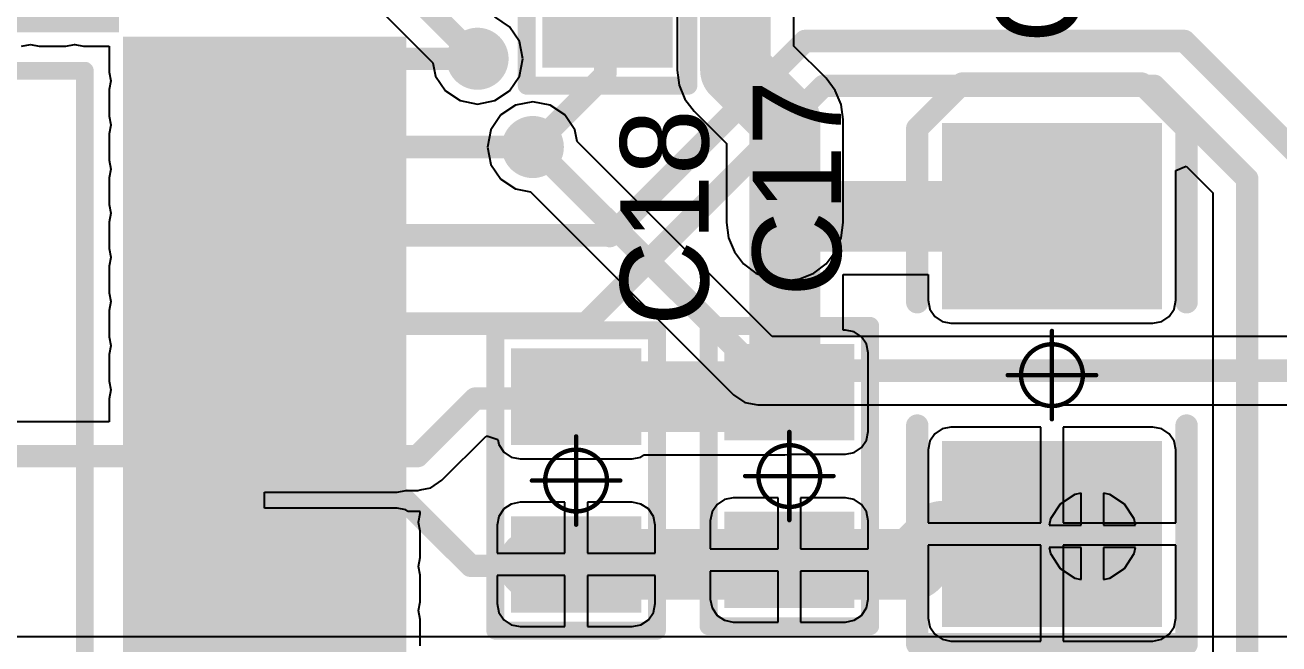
# Model space of a CAD drawing. Header units: millimetres. Extents: x 0.99 to 9.85, y 0.8 to 4.18.
# Drawn here: x 4.783 to 5.342, y 1.444 to 1.72 of the extents above; entities that cross this region are included whole.
import ezdxf

# ---------------------------------------------------------------- set-up
doc = ezdxf.new("R2010")
doc.units = ezdxf.units.MM
doc.header["$MEASUREMENT"] = 0
for name, color, linetype in [('BottomLayer', 5, 'Continuous'), ('BottomSolder', 6, 'Continuous'), ('Mechanical15', 56, 'Continuous'), ('MultiLayer', 9, 'Continuous'), ('TopLayer', 1, 'Continuous'), ('TopOverlay', 2, 'Continuous'), ('TopPaste', 8, 'Continuous'), ('TopSolder', 216, 'Continuous'), ('ViaHoleLayer', 16, 'Continuous')]:
    doc.layers.add(name, color=color, linetype=linetype)

# ---------------------------------------------------------------- blocks, each defined once
blk = doc.blocks.new('R_0805_L_16')
at = {"layer": 'Mechanical15', "const_width": 0.00197}
for points in [[(0, -0.01969), (0, 0.01969)], [(0.01969, 0), (-0.01969, 0)]]:
    blk.add_lwpolyline(points, dxfattribs=at)
at = {"layer": 'Mechanical15'}
for points, const_width in [([(-0.00049, 0.01969, 1), (0.00049, 0.01969, 1)], 0.000984), ([(0.01378, 0, 1), (-0.01378, 0, 1)], 0.00197), ([(-0.02018, 0, 1), (-0.01919, 0, 1)], 0.000984), ([(-0.01427, 0, 1), (-0.01329, 0, 1)], 0.000984), ([(0.01329, 0, 1), (0.01427, 0, 1)], 0.000984), ([(0.01919, 0, 1), (0.02018, 0, 1)], 0.000984), ([(-0.00049, -0.01969, 1), (0.00049, -0.01969, 1)], 0.000984)]:
    blk.add_lwpolyline(points, format="xyb", close=True, dxfattribs=dict(at, const_width=const_width))
at = {"layer": 'TopLayer'}
for points in [[(-0.0199, -0.025), (-0.0199, 0.025), (-0.0549, -0.025), (-0.0549, 0.025)], [(0.0549, -0.025), (0.0549, 0.025), (0.0199, -0.025), (0.0199, 0.025)]]:
    blk.add_solid(points, dxfattribs=at)
at = {"layer": 'TopOverlay', "const_width": 0.008}
for points in [[(0.06693, 0.036), (-0.06693, 0.036)], [(-0.06693, -0.036), (-0.06693, 0.036)], [(0.06693, -0.036), (0.06693, 0.036)], [(0.06693, -0.036), (-0.06693, -0.036)]]:
    blk.add_lwpolyline(points, dxfattribs=at)
at = {"layer": 'TopOverlay', "const_width": 0.004}
for points in [[(-0.06893, 0.036, 1), (-0.06493, 0.036, 1)], [(-0.06893, 0.036, 1), (-0.06493, 0.036, 1)], [(0.06493, 0.036, 1), (0.06893, 0.036, 1)], [(0.06493, 0.036, 1), (0.06893, 0.036, 1)], [(-0.06893, -0.036, 1), (-0.06493, -0.036, 1)], [(-0.06893, -0.036, 1), (-0.06493, -0.036, 1)], [(0.06493, -0.036, 1), (0.06893, -0.036, 1)], [(0.06493, -0.036, 1), (0.06893, -0.036, 1)]]:
    blk.add_lwpolyline(points, format="xyb", close=True, dxfattribs=at)
at = {"layer": 'TopPaste'}
for points in [[(-0.0199, -0.025), (-0.0199, 0.025), (-0.0549, -0.025), (-0.0549, 0.025)], [(0.0549, -0.025), (0.0549, 0.025), (0.0199, -0.025), (0.0199, 0.025)]]:
    blk.add_solid(points, dxfattribs=at)
at = {"layer": 'TopSolder'}
for points in [[(-0.0159, -0.029), (-0.0159, 0.029), (-0.0589, -0.029), (-0.0589, 0.029)], [(0.0589, -0.029), (0.0589, 0.029), (0.0159, -0.029), (0.0159, 0.029)]]:
    blk.add_solid(points, dxfattribs=at)
blk = doc.blocks.new('R_0805_L_17')
at = {"layer": 'Mechanical15', "const_width": 0.00197}
for points in [[(0, -0.01969), (0, 0.01969)], [(0.01969, 0), (-0.01969, 0)]]:
    blk.add_lwpolyline(points, dxfattribs=at)
at = {"layer": 'Mechanical15'}
for points, const_width in [([(-0.00049, 0.01969, 1), (0.00049, 0.01969, 1)], 0.000984), ([(0.01378, 0, 1), (-0.01378, 0, 1)], 0.00197), ([(-0.02018, 0, 1), (-0.01919, 0, 1)], 0.000984), ([(-0.01427, 0, 1), (-0.01329, 0, 1)], 0.000984), ([(0.01329, 0, 1), (0.01427, 0, 1)], 0.000984), ([(0.01919, 0, 1), (0.02018, 0, 1)], 0.000984), ([(-0.00049, -0.01969, 1), (0.00049, -0.01969, 1)], 0.000984)]:
    blk.add_lwpolyline(points, format="xyb", close=True, dxfattribs=dict(at, const_width=const_width))
at = {"layer": 'TopLayer'}
for points in [[(-0.0199, -0.025), (-0.0199, 0.025), (-0.0549, -0.025), (-0.0549, 0.025)], [(0.0549, -0.025), (0.0549, 0.025), (0.0199, -0.025), (0.0199, 0.025)]]:
    blk.add_solid(points, dxfattribs=at)
at = {"layer": 'TopOverlay', "const_width": 0.008}
for points in [[(0.06693, 0.036), (-0.06693, 0.036)], [(-0.06693, -0.036), (-0.06693, 0.036)], [(0.06693, -0.036), (0.06693, 0.036)], [(0.06693, -0.036), (-0.06693, -0.036)]]:
    blk.add_lwpolyline(points, dxfattribs=at)
at = {"layer": 'TopOverlay', "const_width": 0.004}
for points in [[(-0.06893, 0.036, 1), (-0.06493, 0.036, 1)], [(-0.06893, 0.036, 1), (-0.06493, 0.036, 1)], [(0.06493, 0.036, 1), (0.06893, 0.036, 1)], [(0.06493, 0.036, 1), (0.06893, 0.036, 1)], [(-0.06893, -0.036, 1), (-0.06493, -0.036, 1)], [(-0.06893, -0.036, 1), (-0.06493, -0.036, 1)], [(0.06493, -0.036, 1), (0.06893, -0.036, 1)], [(0.06493, -0.036, 1), (0.06893, -0.036, 1)]]:
    blk.add_lwpolyline(points, format="xyb", close=True, dxfattribs=at)
at = {"layer": 'TopPaste'}
for points in [[(-0.0199, -0.025), (-0.0199, 0.025), (-0.0549, -0.025), (-0.0549, 0.025)], [(0.0549, -0.025), (0.0549, 0.025), (0.0199, -0.025), (0.0199, 0.025)]]:
    blk.add_solid(points, dxfattribs=at)
at = {"layer": 'TopSolder'}
for points in [[(-0.0159, -0.029), (-0.0159, 0.029), (-0.0589, -0.029), (-0.0589, 0.029)], [(0.0589, -0.029), (0.0589, 0.029), (0.0159, -0.029), (0.0159, 0.029)]]:
    blk.add_solid(points, dxfattribs=at)
blk = doc.blocks.new('CD_B_3528__18')
at = {"layer": 'Mechanical15', "const_width": 0.00197}
for points in [[(0, -0.01969), (0, 0.01969)], [(0.01969, 0), (-0.01969, 0)]]:
    blk.add_lwpolyline(points, dxfattribs=at)
at = {"layer": 'Mechanical15'}
for points, const_width in [([(-0.00049, 0.01969, 1), (0.00049, 0.01969, 1)], 0.000984), ([(0.01378, 0, 1), (-0.01378, 0, 1)], 0.00197), ([(-0.02018, 0, 1), (-0.01919, 0, 1)], 0.000984), ([(-0.01427, 0, 1), (-0.01329, 0, 1)], 0.000984), ([(0.01329, 0, 1), (0.01427, 0, 1)], 0.000984), ([(0.01919, 0, 1), (0.02018, 0, 1)], 0.000984), ([(-0.00049, -0.01969, 1), (0.00049, -0.01969, 1)], 0.000984)]:
    blk.add_lwpolyline(points, format="xyb", close=True, dxfattribs=dict(at, const_width=const_width))
at = {"layer": 'TopLayer'}
for points in [[(-0.03337, 0.04499), (-0.10837, 0.04499), (-0.03337, -0.04501), (-0.10837, -0.04501)], [(0.10836, 0.04499), (0.03336, 0.04499), (0.10836, -0.04501), (0.03336, -0.04501)]]:
    blk.add_solid(points, dxfattribs=at)
at = {"layer": 'TopOverlay', "const_width": 0.01}
for points in [[(-0.13, 0.04), (-0.11, 0.06)], [(-0.03251, 0.06), (-0.11, 0.06)], [(0.12, 0.06), (0.02249, 0.06)], [(0.12, -0.06), (0.12, 0.06)], [(-0.13, -0.04), (-0.13, 0.04)], [(-0.11, -0.06), (-0.13, -0.04)], [(-0.03251, -0.06), (-0.11, -0.06)], [(0.12, -0.06), (0.02249, -0.06)]]:
    blk.add_lwpolyline(points, dxfattribs=at)
at = {"layer": 'TopOverlay', "const_width": 0.005}
for points in [[(-0.1125, 0.06, 1), (-0.1075, 0.06, 1)], [(-0.1125, 0.06, 1), (-0.1075, 0.06, 1)], [(-0.03501, 0.06, 1), (-0.03001, 0.06, 1)], [(0.01999, 0.06, 1), (0.02499, 0.06, 1)], [(0.1175, 0.06, 1), (0.1225, 0.06, 1)], [(0.1175, 0.06, 1), (0.1225, 0.06, 1)], [(-0.1325, 0.04, 1), (-0.1275, 0.04, 1)], [(-0.1325, 0.04, 1), (-0.1275, 0.04, 1)], [(-0.1325, -0.04, 1), (-0.1275, -0.04, 1)], [(-0.1325, -0.04, 1), (-0.1275, -0.04, 1)], [(-0.1125, -0.06, 1), (-0.1075, -0.06, 1)], [(-0.1125, -0.06, 1), (-0.1075, -0.06, 1)], [(-0.03501, -0.06, 1), (-0.03001, -0.06, 1)], [(0.01999, -0.06, 1), (0.02499, -0.06, 1)], [(0.1175, -0.06, 1), (0.1225, -0.06, 1)], [(0.1175, -0.06, 1), (0.1225, -0.06, 1)]]:
    blk.add_lwpolyline(points, format="xyb", close=True, dxfattribs=at)
at = {"layer": 'TopPaste'}
for points in [[(-0.03337, 0.04499), (-0.10837, 0.04499), (-0.03337, -0.04501), (-0.10837, -0.04501)], [(0.10836, 0.04499), (0.03336, 0.04499), (0.10836, -0.04501), (0.03336, -0.04501)]]:
    blk.add_solid(points, dxfattribs=at)
at = {"layer": 'TopSolder'}
for points in [[(-0.02937, 0.04899), (-0.11237, 0.04899), (-0.02937, -0.04901), (-0.11237, -0.04901)], [(0.11236, 0.04899), (0.02936, 0.04899), (0.11236, -0.04901), (0.02936, -0.04901)]]:
    blk.add_solid(points, dxfattribs=at)
blk = doc.blocks.new('R_0805_L_59')
at = {"layer": 'Mechanical15', "const_width": 0.00197}
for points in [[(0, 0.01969), (0, -0.01969)], [(-0.01969, 0), (0.01969, 0)]]:
    blk.add_lwpolyline(points, dxfattribs=at)
at = {"layer": 'Mechanical15'}
for points, const_width in [([(-0.00049, 0.01969, 1), (0.00049, 0.01969, 1)], 0.000984), ([(0.01378, 0, 1), (-0.01378, 0, 1)], 0.00197), ([(-0.02018, 0, 1), (-0.01919, 0, 1)], 0.000984), ([(-0.01427, 0, 1), (-0.01329, 0, 1)], 0.000984), ([(0.01329, 0, 1), (0.01427, 0, 1)], 0.000984), ([(0.01919, 0, 1), (0.02018, 0, 1)], 0.000984), ([(-0.00049, -0.01969, 1), (0.00049, -0.01969, 1)], 0.000984)]:
    blk.add_lwpolyline(points, format="xyb", close=True, dxfattribs=dict(at, const_width=const_width))
at = {"layer": 'TopLayer'}
for points in [[(-0.0199, -0.025), (-0.0199, 0.025), (-0.0549, -0.025), (-0.0549, 0.025)], [(0.0549, -0.025), (0.0549, 0.025), (0.0199, -0.025), (0.0199, 0.025)]]:
    blk.add_solid(points, dxfattribs=at)
at = {"layer": 'TopOverlay', "const_width": 0.008}
for points in [[(-0.06693, 0.036), (0.06693, 0.036)], [(-0.06693, 0.036), (-0.06693, -0.036)], [(0.06693, 0.036), (0.06693, -0.036)], [(-0.06693, -0.036), (0.06693, -0.036)]]:
    blk.add_lwpolyline(points, dxfattribs=at)
at = {"layer": 'TopOverlay', "const_width": 0.004}
for points in [[(-0.06893, 0.036, 1), (-0.06493, 0.036, 1)], [(-0.06893, 0.036, 1), (-0.06493, 0.036, 1)], [(0.06493, 0.036, 1), (0.06893, 0.036, 1)], [(0.06493, 0.036, 1), (0.06893, 0.036, 1)], [(-0.06893, -0.036, 1), (-0.06493, -0.036, 1)], [(-0.06893, -0.036, 1), (-0.06493, -0.036, 1)], [(0.06493, -0.036, 1), (0.06893, -0.036, 1)], [(0.06493, -0.036, 1), (0.06893, -0.036, 1)]]:
    blk.add_lwpolyline(points, format="xyb", close=True, dxfattribs=at)
at = {"layer": 'TopPaste'}
for points in [[(-0.0199, -0.025), (-0.0199, 0.025), (-0.0549, -0.025), (-0.0549, 0.025)], [(0.0549, -0.025), (0.0549, 0.025), (0.0199, -0.025), (0.0199, 0.025)]]:
    blk.add_solid(points, dxfattribs=at)
at = {"layer": 'TopSolder'}
for points in [[(-0.0159, -0.029), (-0.0159, 0.029), (-0.0589, -0.029), (-0.0589, 0.029)], [(0.0589, -0.029), (0.0589, 0.029), (0.0159, -0.029), (0.0159, 0.029)]]:
    blk.add_solid(points, dxfattribs=at)
blk = doc.blocks.new('64_LQFP_10_____________67')
at = {"layer": 'TopLayer'}
for points in [[(0.50394, -0.00591), (0.50394, 0.00591), (0.38583, -0.00591), (0.38583, 0.00591)], [(0.50394, -0.02559), (0.50394, -0.01378), (0.38583, -0.02559), (0.38583, -0.01378)], [(0.50394, -0.04528), (0.50394, -0.03346), (0.38583, -0.04528), (0.38583, -0.03346)], [(0.50394, -0.06496), (0.50394, -0.05315), (0.38583, -0.06496), (0.38583, -0.05315)], [(0.50394, -0.08465), (0.50394, -0.07283), (0.38583, -0.08465), (0.38583, -0.07283)], [(0.50394, -0.10433), (0.50394, -0.09252), (0.38583, -0.10433), (0.38583, -0.09252)], [(0.50394, -0.12402), (0.50394, -0.1122), (0.38583, -0.12402), (0.38583, -0.1122)], [(0.50394, -0.1437), (0.50394, -0.13189), (0.38583, -0.1437), (0.38583, -0.13189)], [(0.50394, -0.16339), (0.50394, -0.15157), (0.38583, -0.16339), (0.38583, -0.15157)], [(0.50394, -0.18307), (0.50394, -0.17126), (0.38583, -0.18307), (0.38583, -0.17126)], [(0.50394, -0.20276), (0.50394, -0.19094), (0.38583, -0.20276), (0.38583, -0.19094)], [(0.50394, -0.22244), (0.50394, -0.21063), (0.38583, -0.22244), (0.38583, -0.21063)], [(0.50394, -0.24213), (0.50394, -0.23031), (0.38583, -0.24213), (0.38583, -0.23031)], [(0.50394, -0.26181), (0.50394, -0.25), (0.38583, -0.26181), (0.38583, -0.25)]]:
    blk.add_solid(points, dxfattribs=at)
at = {"layer": 'TopOverlay', "const_width": 0.00787}
for points in [[(0.08012, -0.00532), (0.36476, -0.00532)], [(0.36476, -0.28996), (0.36476, -0.00532)]]:
    blk.add_lwpolyline(points, dxfattribs=at)
at = {"layer": 'TopOverlay', "const_width": 0.00394}
blk.add_lwpolyline([(0.36279, -0.00532, 1), (0.36673, -0.00532, 1)], format="xyb", close=True, dxfattribs=at)
blk.add_lwpolyline([(0.36279, -0.00532, 1), (0.36673, -0.00532, 1)], format="xyb", close=True, dxfattribs=at)
at = {"layer": 'TopPaste'}
for points in [[(0.50394, -0.00591), (0.50394, 0.00591), (0.38583, -0.00591), (0.38583, 0.00591)], [(0.50394, -0.02559), (0.50394, -0.01378), (0.38583, -0.02559), (0.38583, -0.01378)], [(0.50394, -0.04528), (0.50394, -0.03346), (0.38583, -0.04528), (0.38583, -0.03346)], [(0.50394, -0.06496), (0.50394, -0.05315), (0.38583, -0.06496), (0.38583, -0.05315)], [(0.50394, -0.08465), (0.50394, -0.07283), (0.38583, -0.08465), (0.38583, -0.07283)], [(0.50394, -0.10433), (0.50394, -0.09252), (0.38583, -0.10433), (0.38583, -0.09252)], [(0.50394, -0.12402), (0.50394, -0.1122), (0.38583, -0.12402), (0.38583, -0.1122)], [(0.50394, -0.1437), (0.50394, -0.13189), (0.38583, -0.1437), (0.38583, -0.13189)], [(0.50394, -0.16339), (0.50394, -0.15157), (0.38583, -0.16339), (0.38583, -0.15157)], [(0.50394, -0.18307), (0.50394, -0.17126), (0.38583, -0.18307), (0.38583, -0.17126)], [(0.50394, -0.20276), (0.50394, -0.19094), (0.38583, -0.20276), (0.38583, -0.19094)], [(0.50394, -0.22244), (0.50394, -0.21063), (0.38583, -0.22244), (0.38583, -0.21063)], [(0.50394, -0.24213), (0.50394, -0.23031), (0.38583, -0.24213), (0.38583, -0.23031)], [(0.50394, -0.26181), (0.50394, -0.25), (0.38583, -0.26181), (0.38583, -0.25)]]:
    blk.add_solid(points, dxfattribs=at)
at = {"layer": 'TopSolder'}
for points in [[(0.3208, 0.01175), (0.34061, 0.01175), (0.3208, 0.13786), (0.34061, 0.13786)], [(0.34049, 0.01175), (0.3603, 0.01175), (0.34049, 0.13786), (0.3603, 0.13786)], [(0.36017, 0.01175), (0.37998, 0.01175), (0.36017, 0.13786), (0.37998, 0.13786)], [(0.50794, -0.00991), (0.50794, 0.00991), (0.38183, -0.00991), (0.38183, 0.00991)], [(0.50794, -0.02959), (0.50794, -0.00978), (0.38183, -0.02959), (0.38183, -0.00978)], [(0.50794, -0.04928), (0.50794, -0.02946), (0.38183, -0.04928), (0.38183, -0.02946)], [(0.50794, -0.06896), (0.50794, -0.04915), (0.38183, -0.06896), (0.38183, -0.04915)], [(0.50794, -0.08865), (0.50794, -0.06883), (0.38183, -0.08865), (0.38183, -0.06883)], [(0.50794, -0.10833), (0.50794, -0.08852), (0.38183, -0.10833), (0.38183, -0.08852)], [(0.50794, -0.12802), (0.50794, -0.1082), (0.38183, -0.12802), (0.38183, -0.1082)], [(0.50794, -0.1477), (0.50794, -0.12789), (0.38183, -0.1477), (0.38183, -0.12789)], [(0.50794, -0.16739), (0.50794, -0.14757), (0.38183, -0.16739), (0.38183, -0.14757)], [(0.50794, -0.18707), (0.50794, -0.16726), (0.38183, -0.18707), (0.38183, -0.16726)], [(0.50794, -0.20676), (0.50794, -0.18694), (0.38183, -0.20676), (0.38183, -0.18694)], [(0.50794, -0.22644), (0.50794, -0.20663), (0.38183, -0.22644), (0.38183, -0.20663)], [(0.50794, -0.24613), (0.50794, -0.22631), (0.38183, -0.24613), (0.38183, -0.22631)], [(0.50794, -0.26581), (0.50794, -0.246), (0.38183, -0.26581), (0.38183, -0.246)]]:
    blk.add_solid(points, dxfattribs=at)

msp = doc.modelspace()

# ---------------------------------------------------------------- linework, layer by layer
at = {"layer": 'BottomLayer'}
for p, q in [((5.07403, 1.796), (5.07403, 1.7)), ((5.12597, 1.71076), (5.12597, 1.796)), ((4.90882, 1.75971), (4.96519, 1.70333)), ((4.99938, 1.71938), (4.99282, 1.72377)), ((5.00377, 1.71282), (4.99938, 1.71938)), ((5.00531, 1.70508), (5.00377, 1.71282)), ((5.14036, 1.69636), (5.12597, 1.71076)), ((5.00377, 1.69734), (5.00531, 1.70508)), ((4.96519, 1.70333), (4.96639, 1.69734)), ((5.07403, 1.7), (5.07491, 1.69328)), ((4.96639, 1.69734), (4.97077, 1.69077)), ((4.99938, 1.69077), (5.00377, 1.69734)), ((5.07491, 1.69328), (5.07751, 1.68701)), ((5.14449, 1.69099), (5.14036, 1.69636)), ((4.97077, 1.69077), (4.97734, 1.68639)), ((4.99282, 1.68639), (4.99938, 1.69077)), ((5.14709, 1.68472), (5.14449, 1.69099)), ((4.97734, 1.68639), (4.98508, 1.68485)), ((4.98508, 1.68485), (4.99282, 1.68639)), ((5.00197, 1.6844), (4.9954, 1.68001)), ((5.00971, 1.68594), (5.00197, 1.6844)), ((5.01745, 1.6844), (5.00971, 1.68594)), ((5.02401, 1.68001), (5.01745, 1.6844)), ((5.07751, 1.68701), (5.08164, 1.68164)), ((5.08164, 1.68164), (5.09603, 1.66724)), ((5.14797, 1.678), (5.14709, 1.68472)), ((4.9954, 1.68001), (4.99102, 1.67345)), ((5.0284, 1.67345), (5.02401, 1.68001)), ((5.14797, 1.632), (5.14797, 1.678)), ((4.99102, 1.67345), (4.98948, 1.66571)), ((5.02945, 1.66818), (5.0284, 1.67345)), ((4.98948, 1.66571), (4.99102, 1.65797)), ((5.11634, 1.58129), (5.02945, 1.66818)), ((5.09603, 1.66724), (5.09603, 1.632)), ((4.99102, 1.65797), (4.9954, 1.6514)), ((4.9954, 1.6514), (5.00197, 1.64702)), ((5.00197, 1.64702), (5.00869, 1.64568)), ((5.00869, 1.64568), (5.09919, 1.55519)), ((5.09603, 1.632), (5.09691, 1.62528)), ((5.14709, 1.62528), (5.14797, 1.632)), ((5.09691, 1.62528), (5.09951, 1.61901)), ((5.14449, 1.61901), (5.14709, 1.62528)), ((5.09951, 1.61901), (5.10364, 1.61364)), ((5.14036, 1.61364), (5.14449, 1.61901)), ((5.10364, 1.61364), (5.10901, 1.60951)), ((5.10901, 1.60951), (5.11528, 1.60691)), ((5.12872, 1.60691), (5.13499, 1.60951)), ((5.13499, 1.60951), (5.14036, 1.61364)), ((5.11528, 1.60691), (5.122, 1.60603)), ((5.122, 1.60603), (5.12872, 1.60691)), ((6.16417, 1.58129), (5.11634, 1.58129)), ((5.09919, 1.55519), (5.10415, 1.55187)), ((5.10415, 1.55187), (5.11, 1.55071)), ((5.11, 1.55071), (6.16417, 1.55071)), ((5.25125, 1.51083), (5.24469, 1.50645)), ((5.25399, 1.51138), (5.25125, 1.51083)), ((5.25399, 1.49714), (5.25399, 1.51138)), ((5.26674, 1.51083), (5.26399, 1.51138)), ((5.26399, 1.51138), (5.26399, 1.49714)), ((5.2733, 1.50645), (5.26674, 1.51083)), ((5.24469, 1.50645), (5.2403, 1.49988)), ((5.27768, 1.49988), (5.2733, 1.50645)), ((5.2403, 1.49988), (5.23976, 1.49714)), ((5.27823, 1.49714), (5.27768, 1.49988)), ((5.23976, 1.49714), (5.25399, 1.49714)), ((5.26399, 1.49714), (5.27823, 1.49714)), ((5.25399, 1.48714), (5.23976, 1.48714)), ((5.23976, 1.48714), (5.2403, 1.4844)), ((5.25399, 1.4729), (5.25399, 1.48714)), ((5.27823, 1.48714), (5.26399, 1.48714)), ((5.26399, 1.48714), (5.26399, 1.4729)), ((5.27768, 1.4844), (5.27823, 1.48714)), ((5.2403, 1.4844), (5.24469, 1.47783)), ((5.2733, 1.47783), (5.27768, 1.4844)), ((5.24469, 1.47783), (5.25125, 1.47345)), ((5.26674, 1.47345), (5.2733, 1.47783)), ((5.25125, 1.47345), (5.25399, 1.4729)), ((5.26399, 1.4729), (5.26674, 1.47345)), ((5.37417, 1.44729), (4.69933, 1.44729))]:
    msp.add_line(p, q, dxfattribs=at)
for points, const_width in [([(5.1, 1.7), (5.1, 1.796)], 0.0315), ([(4.91516, 1.775), (4.98508, 1.70508)], 0.01), ([(5.1, 1.7), (5.122, 1.678)], 0.0315), ([(5.122, 1.632), (5.122, 1.678)], 0.0315), ([(5.00971, 1.66571), (5.01029, 1.66571)], 0.01), ([(5.01029, 1.66571), (5.11, 1.566)], 0.01), ([(5.119, 1.632), (5.122, 1.632)], 0.01), ([(5.11, 1.566), (6.177, 1.566)], 0.01)]:
    msp.add_lwpolyline(points, dxfattribs=dict(at, const_width=const_width))
for points, const_width in [([(5.09213, 1.7, 1), (5.10787, 1.7, 1)], 0.01575), ([(5.09213, 1.7, 1), (5.10787, 1.7, 1)], 0.01575), ([(4.98016, 1.70508, 1), (4.99, 1.70508, 1)], 0.00984), ([(4.98258, 1.70508, 1), (4.98758, 1.70508, 1)], 0.005), ([(5.11413, 1.678, 1), (5.12987, 1.678, 1)], 0.01575), ([(5.11413, 1.678, 1), (5.12987, 1.678, 1)], 0.01575), ([(5.00479, 1.66571, 1), (5.01463, 1.66571, 1)], 0.00984), ([(5.00721, 1.66571, 1), (5.01221, 1.66571, 1)], 0.005), ([(5.00779, 1.66571, 1), (5.01279, 1.66571, 1)], 0.005), ([(5.00779, 1.66571, 1), (5.01279, 1.66571, 1)], 0.005), ([(5.11413, 1.632, 1), (5.12987, 1.632, 1)], 0.01575), ([(5.11708, 1.632, 1), (5.12692, 1.632, 1)], 0.00984), ([(5.1165, 1.632, 1), (5.1215, 1.632, 1)], 0.005), ([(5.1195, 1.632, 1), (5.1245, 1.632, 1)], 0.005), ([(5.1075, 1.566, 1), (5.1125, 1.566, 1)], 0.005), ([(5.1075, 1.566, 1), (5.1125, 1.566, 1)], 0.005), ([(5.25407, 1.49214, 1), (5.26391, 1.49214, 1)], 0.00984)]:
    msp.add_lwpolyline(points, format="xyb", close=True, dxfattribs=dict(at, const_width=const_width))
at = {"layer": 'BottomSolder', "const_width": 0.01384}
for points in [[(4.97816, 1.70508, 1), (4.992, 1.70508, 1)], [(5.00279, 1.66571, 1), (5.01663, 1.66571, 1)], [(5.11508, 1.632, 1), (5.12892, 1.632, 1)], [(5.25207, 1.49214, 1), (5.26591, 1.49214, 1)]]:
    msp.add_lwpolyline(points, format="xyb", close=True, dxfattribs=at)
at = {"layer": 'MultiLayer', "const_width": 0.00984}
for points in [[(4.98016, 1.70508, 1), (4.99, 1.70508, 1)], [(5.00479, 1.66571, 1), (5.01463, 1.66571, 1)], [(5.11708, 1.632, 1), (5.12692, 1.632, 1)], [(5.25407, 1.49214, 1), (5.26391, 1.49214, 1)]]:
    msp.add_lwpolyline(points, format="xyb", close=True, dxfattribs=at)
at = {"layer": 'TopLayer'}
for p, q in [((4.78196, 1.71063), (4.78586, 1.71141)), ((4.78586, 1.71141), (4.7859, 1.71143)), ((4.7859, 1.71143), (4.78593, 1.71141)), ((4.78593, 1.71141), (4.78983, 1.71063)), ((4.78983, 1.71063), (4.80165, 1.71063)), ((4.80165, 1.71063), (4.80555, 1.71141)), ((4.80555, 1.71141), (4.80558, 1.71143)), ((4.80558, 1.71143), (4.80562, 1.71141)), ((4.80562, 1.71141), (4.80952, 1.71063)), ((4.80952, 1.71063), (4.82098, 1.71063)), ((4.82098, 1.71063), (4.82098, 1.69917)), ((4.82098, 1.69917), (4.82175, 1.69527)), ((4.82175, 1.6952), (4.82098, 1.6913)), ((4.82175, 1.69527), (4.82178, 1.69524)), ((4.82178, 1.69524), (4.82175, 1.6952)), ((4.82098, 1.6913), (4.82098, 1.67949)), ((4.82098, 1.67949), (4.82175, 1.67559)), ((4.82175, 1.67552), (4.82098, 1.67161)), ((4.82098, 1.67161), (4.82098, 1.6598)), ((4.82175, 1.67559), (4.82178, 1.67555)), ((4.82178, 1.67555), (4.82175, 1.67552)), ((4.82098, 1.6598), (4.82175, 1.6559)), ((4.82175, 1.65583), (4.82098, 1.65193)), ((4.82175, 1.6559), (4.82178, 1.65587)), ((4.82178, 1.65587), (4.82175, 1.65583)), ((5.29619, 1.65523), (5.30081, 1.65714)), ((5.29619, 1.59737), (5.29619, 1.65523)), ((5.30081, 1.65714), (5.31271, 1.64524)), ((4.82098, 1.65193), (4.82098, 1.64012)), ((5.31271, 1.64524), (5.31271, 1.43833)), ((4.82098, 1.64012), (4.82175, 1.63622)), ((4.82175, 1.63615), (4.82098, 1.63224)), ((4.82098, 1.63224), (4.82098, 1.62043)), ((4.82175, 1.63622), (4.82178, 1.63618)), ((4.82178, 1.63618), (4.82175, 1.63615)), ((4.82098, 1.62043), (4.82175, 1.61653)), ((4.82175, 1.61646), (4.82098, 1.61256)), ((4.82175, 1.61653), (4.82178, 1.6165)), ((4.82178, 1.6165), (4.82175, 1.61646)), ((4.82098, 1.61256), (4.82098, 1.60075)), ((5.14797, 1.5841), (5.14797, 1.6089)), ((5.14797, 1.6089), (5.1858, 1.6089)), ((5.1858, 1.6089), (5.1858, 1.59737)), ((4.82098, 1.60075), (4.82175, 1.59685)), ((4.82175, 1.59678), (4.82098, 1.59287)), ((4.82098, 1.59287), (4.82098, 1.58106)), ((4.82175, 1.59685), (4.82178, 1.59681)), ((4.82178, 1.59681), (4.82175, 1.59678)), ((5.1858, 1.59737), (5.18657, 1.59347)), ((5.18657, 1.59347), (5.18878, 1.59016)), ((5.2932, 1.59016), (5.29541, 1.59347)), ((5.29541, 1.59347), (5.29619, 1.59737)), ((5.18878, 1.59016), (5.19209, 1.58795)), ((5.19209, 1.58795), (5.19599, 1.58718)), ((5.19599, 1.58718), (5.28599, 1.58718)), ((5.28599, 1.58718), (5.2899, 1.58795)), ((5.2899, 1.58795), (5.2932, 1.59016)), ((4.82098, 1.58106), (4.82175, 1.57716)), ((5.149, 1.5841), (5.14797, 1.5841)), ((5.1529, 1.58332), (5.149, 1.5841)), ((5.15621, 1.58111), (5.1529, 1.58332)), ((5.15842, 1.57781), (5.15621, 1.58111)), ((4.82175, 1.57709), (4.82098, 1.57319)), ((4.82175, 1.57716), (4.82178, 1.57713)), ((4.82178, 1.57713), (4.82175, 1.57709)), ((5.15919, 1.5739), (5.15842, 1.57781)), ((4.82098, 1.57319), (4.82098, 1.56138)), ((5.15919, 1.5389), (5.15919, 1.5739)), ((4.82098, 1.56138), (4.82175, 1.55748)), ((4.82175, 1.55741), (4.82098, 1.5535)), ((4.82098, 1.5535), (4.82098, 1.54321)), ((4.82175, 1.55748), (4.82178, 1.55744)), ((4.82178, 1.55744), (4.82175, 1.55741)), ((4.82098, 1.54321), (4.64842, 1.54321)), ((4.96923, 1.5171), (4.98887, 1.53674)), ((4.98887, 1.53674), (4.9897, 1.53677)), ((4.9897, 1.53677), (4.99413, 1.53525)), ((5.15842, 1.535), (5.15919, 1.5389)), ((5.18878, 1.53785), (5.18657, 1.53454)), ((5.19209, 1.54006), (5.18878, 1.53785)), ((5.19599, 1.54084), (5.19209, 1.54006)), ((5.23599, 1.54084), (5.19599, 1.54084)), ((5.23599, 1.49814), (5.23599, 1.54084)), ((5.28599, 1.54084), (5.24599, 1.54084)), ((5.24599, 1.54084), (5.24599, 1.49814)), ((5.2899, 1.54006), (5.28599, 1.54084)), ((5.2932, 1.53785), (5.2899, 1.54006)), ((5.29541, 1.53454), (5.2932, 1.53785)), ((4.99413, 1.53525), (4.99458, 1.533)), ((4.99458, 1.533), (4.99679, 1.5297)), ((5.1529, 1.52948), (5.15621, 1.5317)), ((5.15621, 1.5317), (5.15842, 1.535)), ((5.18657, 1.53454), (5.1858, 1.53064)), ((5.29619, 1.53064), (5.29541, 1.53454)), ((4.99679, 1.5297), (5.00009, 1.52748)), ((5.00009, 1.52748), (5.004, 1.52671)), ((5.004, 1.52671), (5.054, 1.52671)), ((5.054, 1.52671), (5.0579, 1.52748)), ((5.0579, 1.52748), (5.05932, 1.52843)), ((5.05932, 1.52843), (5.122, 1.52843)), ((5.122, 1.52843), (5.12408, 1.52871)), ((5.12408, 1.52871), (5.149, 1.52871)), ((5.149, 1.52871), (5.1529, 1.52948)), ((5.1858, 1.53064), (5.1858, 1.49814)), ((5.29619, 1.49814), (5.29619, 1.53064)), ((4.96427, 1.51378), (4.96923, 1.5171)), ((4.89023, 1.50465), (4.89023, 1.51181)), ((4.89023, 1.51181), (4.94928, 1.51181)), ((4.94928, 1.51181), (4.95319, 1.51259)), ((4.95319, 1.51259), (4.95323, 1.51262)), ((4.95323, 1.51262), (4.95842, 1.51262)), ((4.95842, 1.51262), (4.95948, 1.51283)), ((4.95948, 1.51283), (4.96427, 1.51378)), ((4.95948, 1.51283), (4.95948, 1.51283)), ((5.09509, 1.50852), (5.09179, 1.50631)), ((5.099, 1.5093), (5.09509, 1.50852)), ((5.119, 1.5093), (5.099, 1.5093)), ((5.119, 1.4866), (5.119, 1.5093)), ((5.149, 1.5093), (5.129, 1.5093)), ((5.129, 1.5093), (5.129, 1.4866)), ((5.1529, 1.50852), (5.149, 1.5093)), ((5.15621, 1.50631), (5.1529, 1.50852)), ((4.94928, 1.50465), (4.89023, 1.50465)), ((4.95319, 1.50387), (4.94928, 1.50465)), ((4.95415, 1.50323), (4.95319, 1.50387)), ((4.95948, 1.50323), (4.95415, 1.50323)), ((4.95948, 1.50232), (4.95948, 1.50323)), ((4.99679, 1.50431), (4.99458, 1.501)), ((5.00009, 1.50652), (4.99679, 1.50431)), ((5.004, 1.5073), (5.00009, 1.50652)), ((5.024, 1.5073), (5.004, 1.5073)), ((5.024, 1.4846), (5.024, 1.5073)), ((5.054, 1.5073), (5.034, 1.5073)), ((5.034, 1.5073), (5.034, 1.4846)), ((5.0579, 1.50652), (5.054, 1.5073)), ((5.06121, 1.50431), (5.0579, 1.50652)), ((5.06342, 1.501), (5.06121, 1.50431)), ((5.08958, 1.503), (5.0888, 1.4991)), ((5.09179, 1.50631), (5.08958, 1.503)), ((5.15842, 1.503), (5.15621, 1.50631)), ((5.15919, 1.4991), (5.15842, 1.503)), ((4.95868, 1.49839), (4.9587, 1.49842)), ((4.9587, 1.49835), (4.95868, 1.49839)), ((4.9587, 1.49842), (4.95948, 1.50232)), ((4.95948, 1.49445), (4.9587, 1.49835)), ((4.99458, 1.501), (4.9938, 1.4971)), ((5.06419, 1.4971), (5.06342, 1.501)), ((5.0888, 1.4991), (5.0888, 1.4866)), ((5.15919, 1.4866), (5.15919, 1.4991)), ((5.1858, 1.49814), (5.23599, 1.49814)), ((5.24599, 1.49814), (5.29619, 1.49814)), ((4.95948, 1.48264), (4.95948, 1.49445)), ((4.9938, 1.4971), (4.9938, 1.4846)), ((5.06419, 1.4846), (5.06419, 1.4971)), ((5.0888, 1.4866), (5.119, 1.4866)), ((5.129, 1.4866), (5.15919, 1.4866)), ((5.23599, 1.48814), (5.1858, 1.48814)), ((5.1858, 1.48814), (5.1858, 1.45564)), ((5.23599, 1.44544), (5.23599, 1.48814)), ((5.29619, 1.48814), (5.24599, 1.48814)), ((5.24599, 1.48814), (5.24599, 1.44544)), ((5.29619, 1.45564), (5.29619, 1.48814)), ((4.9587, 1.47874), (4.95948, 1.48264)), ((4.9938, 1.4846), (5.024, 1.4846)), ((5.034, 1.4846), (5.06419, 1.4846)), ((4.95868, 1.4787), (4.9587, 1.47874)), ((4.9587, 1.47867), (4.95868, 1.4787)), ((4.95948, 1.47476), (4.9587, 1.47867)), ((5.119, 1.4766), (5.0888, 1.4766)), ((5.0888, 1.4766), (5.0888, 1.4641)), ((5.119, 1.45391), (5.119, 1.4766)), ((5.15919, 1.4766), (5.129, 1.4766)), ((5.129, 1.4766), (5.129, 1.45391)), ((5.15919, 1.4641), (5.15919, 1.4766)), ((4.95948, 1.46295), (4.95948, 1.47476)), ((5.024, 1.4746), (4.9938, 1.4746)), ((4.9938, 1.4746), (4.9938, 1.4621)), ((5.024, 1.45191), (5.024, 1.4746)), ((5.06419, 1.4746), (5.034, 1.4746)), ((5.034, 1.4746), (5.034, 1.45191)), ((5.06419, 1.4621), (5.06419, 1.4746)), ((5.0888, 1.4641), (5.08958, 1.4602)), ((5.15842, 1.4602), (5.15919, 1.4641)), ((4.95868, 1.45902), (4.9587, 1.45905)), ((4.9587, 1.45898), (4.95868, 1.45902)), ((4.9587, 1.45905), (4.95948, 1.46295)), ((4.95948, 1.45508), (4.9587, 1.45898)), ((4.9938, 1.4621), (4.99458, 1.4582)), ((4.99458, 1.4582), (4.99679, 1.45489)), ((5.06121, 1.45489), (5.06342, 1.4582)), ((5.06342, 1.4582), (5.06419, 1.4621)), ((5.08958, 1.4602), (5.09179, 1.45689)), ((5.15621, 1.45689), (5.15842, 1.4602)), ((4.95948, 1.44327), (4.95948, 1.45508)), ((4.99679, 1.45489), (5.00009, 1.45268)), ((5.00009, 1.45268), (5.004, 1.45191)), ((5.054, 1.45191), (5.0579, 1.45268)), ((5.0579, 1.45268), (5.06121, 1.45489)), ((5.09179, 1.45689), (5.09509, 1.45468)), ((5.09509, 1.45468), (5.099, 1.45391)), ((5.099, 1.45391), (5.119, 1.45391)), ((5.129, 1.45391), (5.149, 1.45391)), ((5.149, 1.45391), (5.1529, 1.45468)), ((5.1529, 1.45468), (5.15621, 1.45689)), ((5.1858, 1.45564), (5.18657, 1.45174)), ((5.29541, 1.45174), (5.29619, 1.45564)), ((5.004, 1.45191), (5.024, 1.45191)), ((5.034, 1.45191), (5.054, 1.45191)), ((5.18657, 1.45174), (5.18878, 1.44843)), ((5.18878, 1.44843), (5.19209, 1.44622)), ((5.2899, 1.44622), (5.2932, 1.44843)), ((5.2932, 1.44843), (5.29541, 1.45174)), ((5.19209, 1.44622), (5.19599, 1.44544)), ((5.19599, 1.44544), (5.23599, 1.44544)), ((5.24599, 1.44544), (5.28599, 1.44544)), ((5.28599, 1.44544), (5.2899, 1.44622))]:
    msp.add_line(p, q, dxfattribs=at)
for points, const_width in [([(5.042, 1.698), (5.042, 1.7226)], 0.01), ([(5.04434, 1.62634), (5.131, 1.713)], 0.01), ([(5.131, 1.713), (5.3, 1.713)], 0.01), ([(5.3, 1.713), (5.35, 1.663)], 0.01), ([(4.89023, 1.70508), (4.98508, 1.70508)], 0.01), ([(5.00971, 1.66571), (5.042, 1.698)], 0.01), ([(5.03325, 1.58697), (5.13928, 1.693)], 0.01), ([(5.13928, 1.693), (5.28658, 1.693)], 0.01), ([(5.28658, 1.693), (5.328, 1.65158)], 0.01), ([(4.89023, 1.66571), (5.00971, 1.66571)], 0.01), ([(5.328, 1.432), (5.328, 1.65158)], 0.01), ([(5.122, 1.632), (5.12487, 1.63487)], 0.0315), ([(5.12487, 1.63487), (5.24099, 1.63487)], 0.0315), ([(5.122, 1.5584), (5.122, 1.632)], 0.0315), ([(4.89023, 1.62634), (5.04434, 1.62634)], 0.01), ([(5.044, 1.626), (5.04434, 1.62634)], 0.01), ([(4.89023, 1.58697), (5.03325, 1.58697)], 0.01), ([(5.029, 1.5544), (5.122, 1.5544)], 0.0315), ([(5.122, 1.5584), (5.124, 1.5564)], 0.0315), ([(5.122, 1.5544), (5.124, 1.5564)], 0.0315), ([(4.95842, 1.52791), (4.98403, 1.55353)], 0.01), ([(4.98403, 1.55353), (5.131, 1.55353)], 0.01), ([(4.64209, 1.52791), (4.89023, 1.52791)], 0.01), ([(4.89023, 1.52791), (4.95842, 1.52791)], 0.01), ([(4.89023, 1.50823), (4.95277, 1.50823)], 0.01), ([(4.95277, 1.50823), (4.982, 1.479)], 0.01), ([(5.17945, 1.4796), (5.19199, 1.49214)], 0.0315), ([(5.19199, 1.49214), (5.25899, 1.49214)], 0.0315), ([(5.01, 1.4796), (5.029, 1.4796)], 0.0315), ([(5.029, 1.4796), (5.17945, 1.4796)], 0.0315), ([(4.982, 1.479), (5.01, 1.479)], 0.01)]:
    msp.add_lwpolyline(points, dxfattribs=dict(at, const_width=const_width))
for points, const_width in [([(5.0395, 1.7226, 1), (5.0445, 1.7226, 1)], 0.005), ([(5.1285, 1.713, 1), (5.1335, 1.713, 1)], 0.005), ([(5.1285, 1.713, 1), (5.1335, 1.713, 1)], 0.005), ([(5.2975, 1.713, 1), (5.3025, 1.713, 1)], 0.005), ([(5.2975, 1.713, 1), (5.3025, 1.713, 1)], 0.005), ([(4.88773, 1.70508, 1), (4.89273, 1.70508, 1)], 0.005), ([(4.98016, 1.70508, 1), (4.99, 1.70508, 1)], 0.00984), ([(4.98258, 1.70508, 1), (4.98758, 1.70508, 1)], 0.005), ([(5.0395, 1.698, 1), (5.0445, 1.698, 1)], 0.005), ([(5.0395, 1.698, 1), (5.0445, 1.698, 1)], 0.005), ([(5.13678, 1.693, 1), (5.14178, 1.693, 1)], 0.005), ([(5.13678, 1.693, 1), (5.14178, 1.693, 1)], 0.005), ([(5.28408, 1.693, 1), (5.28908, 1.693, 1)], 0.005), ([(5.28408, 1.693, 1), (5.28908, 1.693, 1)], 0.005), ([(4.88773, 1.66571, 1), (4.89273, 1.66571, 1)], 0.005), ([(5.00479, 1.66571, 1), (5.01463, 1.66571, 1)], 0.00984), ([(5.00721, 1.66571, 1), (5.01221, 1.66571, 1)], 0.005), ([(5.00721, 1.66571, 1), (5.01221, 1.66571, 1)], 0.005), ([(5.3255, 1.65158, 1), (5.3305, 1.65158, 1)], 0.005), ([(5.3255, 1.65158, 1), (5.3305, 1.65158, 1)], 0.005), ([(5.117, 1.63487, 1), (5.13275, 1.63487, 1)], 0.01575), ([(5.117, 1.63487, 1), (5.13275, 1.63487, 1)], 0.01575), ([(5.23312, 1.63487, 1), (5.24887, 1.63487, 1)], 0.01575), ([(5.11413, 1.632, 1), (5.12987, 1.632, 1)], 0.01575), ([(5.11413, 1.632, 1), (5.12987, 1.632, 1)], 0.01575), ([(5.11708, 1.632, 1), (5.12692, 1.632, 1)], 0.00984), ([(4.88773, 1.62634, 1), (4.89273, 1.62634, 1)], 0.005), ([(5.04184, 1.62634, 1), (5.04684, 1.62634, 1)], 0.005), ([(5.04184, 1.62634, 1), (5.04684, 1.62634, 1)], 0.005), ([(5.04184, 1.62634, 1), (5.04684, 1.62634, 1)], 0.005), ([(5.0415, 1.626, 1), (5.0465, 1.626, 1)], 0.005), ([(4.88773, 1.58697, 1), (4.89273, 1.58697, 1)], 0.005), ([(5.03075, 1.58697, 1), (5.03575, 1.58697, 1)], 0.005), ([(5.03075, 1.58697, 1), (5.03575, 1.58697, 1)], 0.005), ([(5.02112, 1.5544, 1), (5.03687, 1.5544, 1)], 0.01575), ([(5.11413, 1.5584, 1), (5.12987, 1.5584, 1)], 0.01575), ([(5.11413, 1.5584, 1), (5.12987, 1.5584, 1)], 0.01575), ([(5.11412, 1.5544, 1), (5.12987, 1.5544, 1)], 0.01575), ([(5.11412, 1.5544, 1), (5.12987, 1.5544, 1)], 0.01575), ([(5.11612, 1.5564, 1), (5.13187, 1.5564, 1)], 0.01575), ([(5.11612, 1.5564, 1), (5.13187, 1.5564, 1)], 0.01575), ([(4.98153, 1.55353, 1), (4.98653, 1.55353, 1)], 0.005), ([(4.98153, 1.55353, 1), (4.98653, 1.55353, 1)], 0.005), ([(5.1285, 1.55353, 1), (5.1335, 1.55353, 1)], 0.005), ([(4.88773, 1.52791, 1), (4.89273, 1.52791, 1)], 0.005), ([(4.88773, 1.52791, 1), (4.89273, 1.52791, 1)], 0.005), ([(4.95592, 1.52791, 1), (4.96092, 1.52791, 1)], 0.005), ([(4.95592, 1.52791, 1), (4.96092, 1.52791, 1)], 0.005), ([(4.88773, 1.50823, 1), (4.89273, 1.50823, 1)], 0.005), ([(4.95027, 1.50823, 1), (4.95527, 1.50823, 1)], 0.005), ([(4.95027, 1.50823, 1), (4.95527, 1.50823, 1)], 0.005), ([(5.18412, 1.49214, 1), (5.19987, 1.49214, 1)], 0.01575), ([(5.18412, 1.49214, 1), (5.19987, 1.49214, 1)], 0.01575), ([(5.25112, 1.49214, 1), (5.26687, 1.49214, 1)], 0.01575), ([(5.25407, 1.49214, 1), (5.26391, 1.49214, 1)], 0.00984), ([(5.00212, 1.4796, 1), (5.01787, 1.4796, 1)], 0.01575), ([(5.02112, 1.4796, 1), (5.03687, 1.4796, 1)], 0.01575), ([(5.02112, 1.4796, 1), (5.03687, 1.4796, 1)], 0.01575), ([(5.17158, 1.4796, 1), (5.18733, 1.4796, 1)], 0.01575), ([(5.17158, 1.4796, 1), (5.18733, 1.4796, 1)], 0.01575), ([(4.9795, 1.479, 1), (4.9845, 1.479, 1)], 0.005), ([(4.9795, 1.479, 1), (4.9845, 1.479, 1)], 0.005), ([(5.0075, 1.479, 1), (5.0125, 1.479, 1)], 0.005)]:
    msp.add_lwpolyline(points, format="xyb", close=True, dxfattribs=dict(at, const_width=const_width))
at = {"layer": 'TopSolder', "const_width": 0.01384}
for points in [[(4.97816, 1.70508, 1), (4.992, 1.70508, 1)], [(5.00279, 1.66571, 1), (5.01663, 1.66571, 1)], [(5.11508, 1.632, 1), (5.12892, 1.632, 1)], [(5.25207, 1.49214, 1), (5.26591, 1.49214, 1)]]:
    msp.add_lwpolyline(points, format="xyb", close=True, dxfattribs=at)
at = {"layer": 'ViaHoleLayer', "const_width": 0.00492}
for points in [[(4.98262, 1.70508, 1), (4.98754, 1.70508, 1)], [(5.00725, 1.66571, 1), (5.01217, 1.66571, 1)], [(5.11954, 1.632, 1), (5.12446, 1.632, 1)], [(5.25653, 1.49214, 1), (5.26145, 1.49214, 1)]]:
    msp.add_lwpolyline(points, format="xyb", close=True, dxfattribs=at)

# ---------------------------------------------------------------- block references
msp.add_blockref('64_LQFP_10_____________67', (4.44535, 1.70508))
for name, p, rotation in [('R_0805_L_59', (5.043, 1.76), 90), ('CD_B_3528__18', (5.241, 1.564), 270), ('R_0805_L_17', (5.029, 1.517), 270), ('R_0805_L_16', (5.124, 1.519), 270)]:
    msp.add_blockref(name, p, dxfattribs=dict(rotation=rotation))

# ---------------------------------------------------------------- texts
at = {"layer": 'TopOverlay'}
for s, p in [('C19', (5.254, 1.712)), ('C17', (5.147, 1.599)), ('C18', (5.088, 1.58593))]:
    msp.add_text(s, height=0.03937, rotation=90, dxfattribs=at).set_placement(p)

doc.saveas('drawing.dxf')
